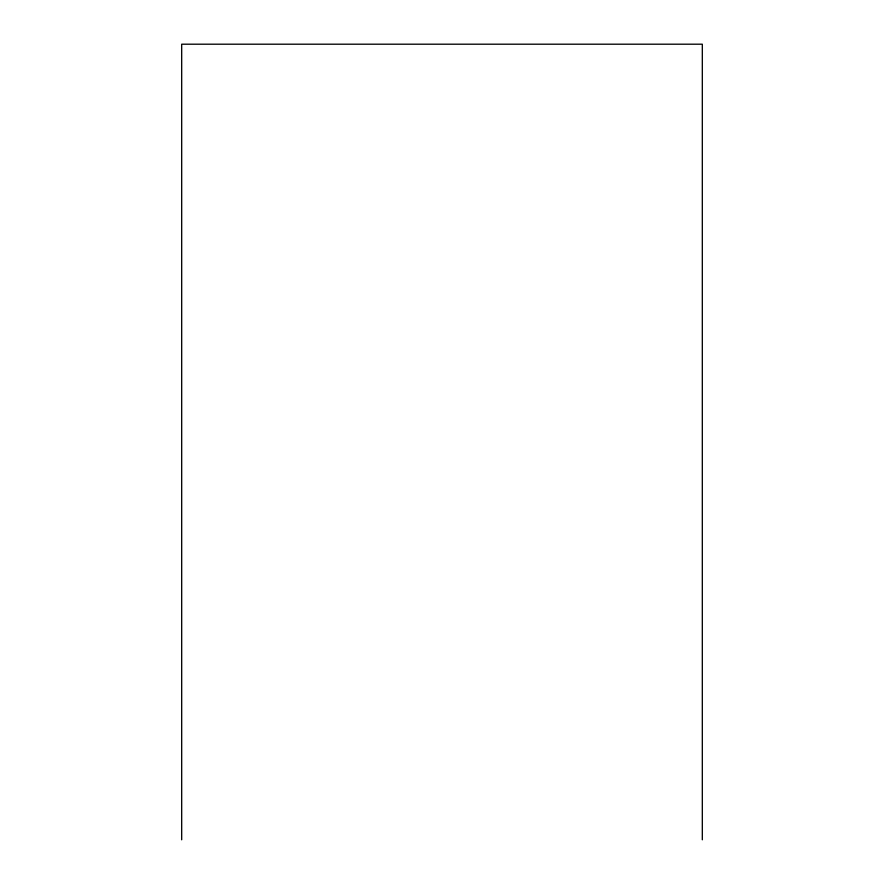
<?xml version="1.0" encoding="UTF-8"?>
<svg xmlns="http://www.w3.org/2000/svg" width="884" height="884" viewBox="0 0 884 884"><rect width="100%" height="100%" fill="white"/><g stroke="black" fill="none" stroke-linecap="round" stroke-linejoin="round"><path stroke-width="1.33" d="M702.316 839.8L702.316 44.2L181.684 44.2L181.684 839.8"/></g></svg>
